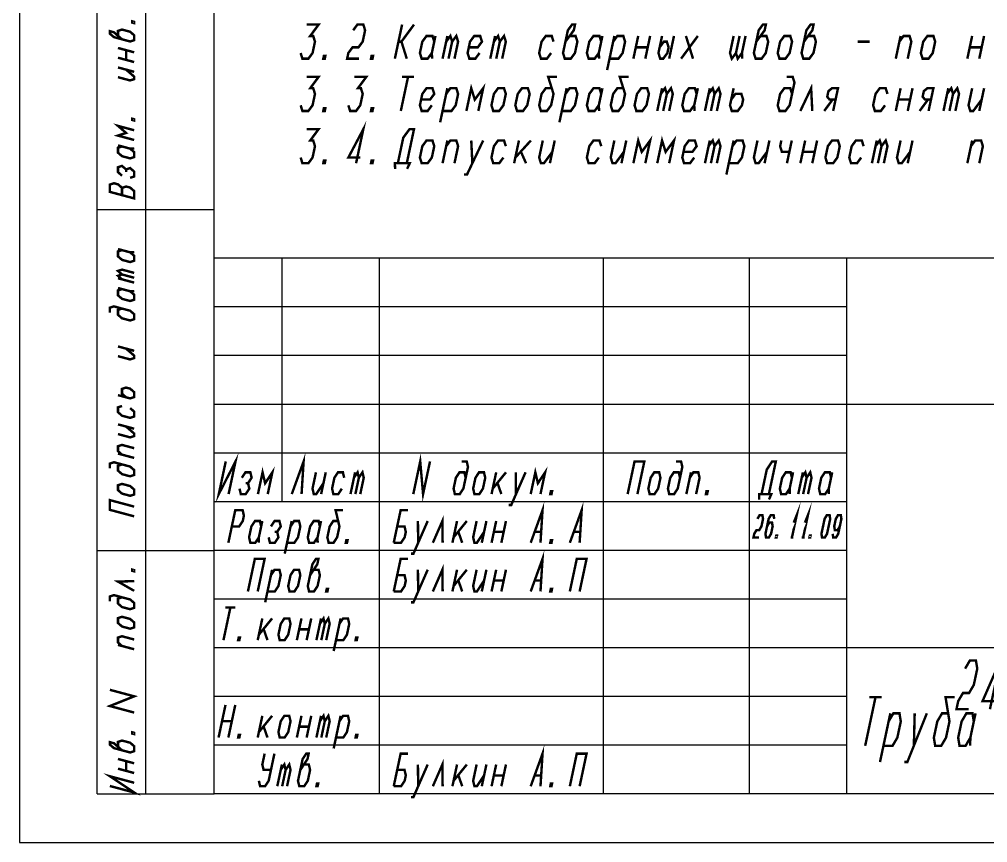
# Model space of a CAD drawing. Header units: millimetres. Extents: x 0 to 1035, y 0 to 659.
# Drawn here: x 0 to 99.5, y 0 to 84.5 of the extents above; entities that cross this region are included whole.
import ezdxf

# ---------------------------------------------------------------- set-up
doc = ezdxf.new("R2010")
doc.units = ezdxf.units.MM
doc.header["$LTSCALE"] = 19.36
doc.layers.get('0').update_dxf_attribs({"linetype": 'CONTINUOUS'})

msp = doc.modelspace()

# ---------------------------------------------------------------- linework, layer by layer
at = {"color": 7, "linetype": 'CONTINUOUS'}
for p, q in [((0, 297), (0, 0)), ((20, 5), (20, 292.3498994)), ((8, 5), (8, 150)), ((13, 5), (13, 150)), ((20, 5), (20, 150)), ((8, 65), (20, 65)), ((205, 60), (20, 60)), ((20, 5), (20, 60)), ((27, 35), (27, 60)), ((37, 5), (37, 60)), ((60, 5), (60, 60)), ((75, 5), (75, 60)), ((85, 5), (85, 60)), ((85, 55), (20, 55)), ((85, 50), (20, 50)), ((205, 45), (20, 45)), ((85, 40), (20, 40)), ((85, 35), (20, 35)), ((8, 30), (20, 30)), ((85, 30), (20, 30)), ((85, 25), (20, 25)), ((205, 20), (20, 20)), ((85, 15), (20, 15)), ((85, 10), (20, 10)), ((8, 5), (20, 5)), ((205, 5), (20, 5)), ((205, 5), (20, 5)), ((0, 0), (210, 0))]:
    msp.add_line(p, q, dxfattribs=at)
at = {"color": 2, "linetype": 'CONTINUOUS', "const_width": 0.25}
for points in [[(10.5440957, 82.4807715), (9.7107598, 83.2040591), (9.2940972, 83.315708), (9.2940972, 83.0657051), (9.7107598, 82.7040586), (11.3774263, 82.257479), (11.7940942, 82.395833), (11.7940942, 82.8958335), (11.3774263, 83.25748), (10.5440957, 83.4807725), (10.1274277, 83.3424131), (10.1274277, 82.842418)], [(11.7940942, 84.2708335), (11.7940942, 84.145832), (11.5857603, 84.2016538), (11.5857603, 84.3266553), (11.7940942, 84.2708335)], [(29.5099648, 83.9915742), (30.7349717, 83.9915742), (29.8744902, 82.8249028), (30.1807393, 82.8249028), (30.3629912, 82.2415698), (30.1150186, 81.0749038), (29.6847725, 80.4915708), (29.0722744, 80.4915708), (28.8900117, 81.0749038)], [(34.2859736, 83.4082358), (34.7162197, 83.9915742), (35.3287178, 83.9915742), (35.5109805, 83.4082358), (35.2629971, 82.2415698), (34.832751, 81.6582368), (34.2202529, 81.6582368), (33.7900176, 81.0749038), (33.6660205, 80.4915708), (34.8910273, 80.4915708)], [(38.5660264, 80.4915708), (39.3099658, 83.9915742)], [(38.9379961, 82.2415698), (39.2442451, 82.2415698), (40.5349727, 83.9915742)], [(56.0879951, 82.2415698), (56.9484766, 83.4082358), (57.0724736, 83.9915742), (56.7662246, 83.9915742), (56.3359785, 83.4082358), (55.8400117, 81.0749038), (56.0222744, 80.4915708), (56.6347725, 80.4915708), (57.0650186, 81.0749038), (57.3129912, 82.2415698), (57.1307393, 82.8249028), (56.5182412, 82.8249028)], [(75.6879971, 82.2415698), (76.5484785, 83.4082358), (76.6724648, 83.9915742), (76.3662158, 83.9915742), (75.9359805, 83.4082358), (75.4400137, 81.0749038), (75.6222764, 80.4915708), (76.2347744, 80.4915708), (76.6650098, 81.0749038), (76.9129932, 82.2415698), (76.7307412, 82.8249028), (76.1182324, 82.8249028)], [(80.5879922, 82.2415698), (81.4484736, 83.4082358), (81.5724707, 83.9915742), (81.2662217, 83.9915742), (80.8359756, 83.4082358), (80.3400088, 81.0749038), (80.5222715, 80.4915708), (81.1347695, 80.4915708), (81.5650156, 81.0749038), (81.812999, 82.2415698), (81.6307363, 82.8249028), (81.0182383, 82.8249028)], [(42.6129951, 82.2415698), (42.4307324, 82.8249028), (41.8182344, 82.8249028), (41.387999, 82.2415698), (41.1400156, 81.0749038), (41.3222676, 80.4915708), (41.9347764, 80.4915708), (42.3650117, 81.0749038)], [(42.7369922, 82.8249028), (42.3650117, 81.0749038), (42.3941445, 80.4915708)], [(43.4660215, 80.4915708), (43.9619883, 82.8249028)], [(43.8379912, 82.2415698), (44.2682373, 82.8249028), (44.4505, 82.2415698), (44.0785195, 80.4915708)], [(44.4505, 82.2415698), (44.8807354, 82.8249028), (45.062998, 82.2415698), (44.6910176, 80.4915708)], [(46.1640078, 81.6582368), (47.0827549, 81.6582368), (47.513001, 82.2415698), (47.3307383, 82.8249028), (46.7182402, 82.8249028), (46.2879941, 82.2415698), (46.0400107, 81.0749038), (46.2222734, 80.4915708), (46.8347715, 80.4915708), (47.2650176, 81.0749038)], [(48.3660273, 80.4915708), (48.8619834, 82.8249028)], [(48.7379971, 82.2415698), (49.1682324, 82.8249028), (49.3504951, 82.2415698), (48.9785254, 80.4915708)], [(49.3504951, 82.2415698), (49.7807412, 82.8249028), (49.9629932, 82.2415698), (49.5910234, 80.4915708)], [(54.862999, 82.2415698), (54.6807363, 82.8249028), (54.0682383, 82.8249028), (53.6379922, 82.2415698), (53.3900088, 81.0749038), (53.5722715, 80.4915708), (54.1847695, 80.4915708), (54.6150156, 81.0749038)], [(59.7629941, 82.2415698), (59.5807422, 82.8249028), (58.9682334, 82.8249028), (58.537998, 82.2415698), (58.2900146, 81.0749038), (58.4722773, 80.4915708), (59.0847754, 80.4915708), (59.5150107, 81.0749038)], [(59.8869912, 82.8249028), (59.5150107, 81.0749038), (59.5441436, 80.4915708)], [(60.3680371, 79.3249048), (61.1119873, 82.8249028)], [(60.6160205, 80.4915708), (61.5347676, 80.4915708), (61.9650137, 81.0749038), (62.2129971, 82.2415698), (62.0307344, 82.8249028), (61.4182363, 82.8249028), (60.988001, 82.2415698)], [(63.0660234, 80.4915708), (63.5619902, 82.8249028)], [(64.7869863, 82.8249028), (64.2910195, 80.4915708)], [(66.0119824, 82.8249028), (65.6400127, 81.0749038), (65.8222754, 80.4915708), (66.1285244, 80.4915708), (66.5587598, 81.0749038), (66.6827568, 81.6582368), (66.5004941, 82.2415698), (66.1942451, 82.2415698), (65.7640098, 81.6582368)], [(67.2369893, 82.8249028), (66.7410225, 80.4915708)], [(67.9660186, 80.4915708), (69.6869922, 82.8249028)], [(68.4619854, 82.8249028), (69.1910254, 80.4915708)], [(73.3619912, 82.8249028), (72.9900107, 81.0749038), (73.1722734, 80.4915708), (73.6025088, 81.0749038), (73.7847715, 80.4915708), (74.2150176, 81.0749038), (74.5869873, 82.8249028)], [(73.9744893, 82.8249028), (73.6025088, 81.0749038)], [(77.8900166, 81.0749038), (78.0722686, 80.4915708), (78.6847773, 80.4915708), (79.1150127, 81.0749038), (79.3629961, 82.2415698), (79.1807334, 82.8249028), (78.5682354, 82.8249028), (78.138, 82.2415698), (77.8900166, 81.0749038)], [(90.0160234, 80.4915708), (90.5119902, 82.8249028)], [(90.3879932, 82.2415698), (90.8182393, 82.8249028), (91.4307373, 82.8249028), (91.613, 82.2415698), (91.2410195, 80.4915708)], [(92.5900127, 81.0749038), (92.7722754, 80.4915708), (93.3847734, 80.4915708), (93.8150088, 81.0749038), (94.0629922, 82.2415698), (93.8807402, 82.8249028), (93.2682422, 82.8249028), (92.8379961, 82.2415698), (92.5900127, 81.0749038)], [(97.3660215, 80.4915708), (97.8619883, 82.8249028)], [(99.0869844, 82.8249028), (98.5910176, 80.4915708)], [(10.1274277, 81.5924141), (11.7940942, 81.1458345)], [(39.7910225, 80.4915708), (39.2442451, 82.2415698)], [(63.3140068, 81.6582368), (64.5390029, 81.6582368)], [(86.1004961, 82.2415698), (87.3254922, 82.2415698)], [(97.6140049, 81.6582368), (98.839001, 81.6582368)], [(11.7940942, 80.1458335), (10.1274277, 80.5924131)], [(10.9607637, 80.369126), (10.9607637, 81.369127)], [(31.3691475, 80.4915708), (31.2160176, 80.4915708), (31.2780215, 80.7832373), (31.4311406, 80.7832373), (31.3691475, 80.4915708)], [(36.2691426, 80.4915708), (36.1160234, 80.4915708), (36.1780166, 80.7832373), (36.3311465, 80.7832373), (36.2691426, 80.4915708)], [(74.2150176, 81.0749038), (74.2441504, 80.4915708)], [(10.1274277, 79.5924175), (11.7940942, 79.1458325)], [(10.1274277, 78.5924165), (11.3774263, 78.2574805), (11.7940942, 78.3958345), (11.7940942, 78.645832), (10.9607637, 79.369125)], [(29.5099648, 78.6242832), (30.7349717, 78.6242832), (29.8744902, 77.4576172), (30.1807393, 77.4576172), (30.3629912, 76.8742842), (30.1150186, 75.7076182), (29.6847725, 75.1242852), (29.0722744, 75.1242852), (28.8900117, 75.7076182)], [(34.4099707, 78.6242832), (35.6349668, 78.6242832), (34.7744854, 77.4576172), (35.0807344, 77.4576172), (35.2629971, 76.8742842), (35.0150137, 75.7076182), (34.5847676, 75.1242852), (33.9722695, 75.1242852), (33.7900176, 75.7076182)], [(39.9224746, 78.6242832), (39.1785244, 75.1242852)], [(39.3099658, 78.6242832), (40.5349727, 78.6242832)], [(54.6807363, 77.4576172), (54.0682383, 77.4576172), (53.6379922, 76.8742842), (53.3900088, 75.7076182), (53.5722715, 75.1242852), (54.1847695, 75.1242852), (54.6150156, 75.7076182), (54.862999, 76.8742842), (54.3162217, 78.6242832), (55.2349688, 78.6242832)], [(62.0307344, 77.4576172), (61.4182363, 77.4576172), (60.988001, 76.8742842), (60.7400176, 75.7076182), (60.9222695, 75.1242852), (61.5347676, 75.1242852), (61.9650137, 75.7076182), (62.2129971, 76.8742842), (61.6662197, 78.6242832), (62.5849668, 78.6242832)], [(79.3629961, 76.8742842), (79.1807334, 77.4576172), (78.5682354, 77.4576172), (78.138, 76.8742842), (77.8900166, 75.7076182), (78.0722686, 75.1242852), (78.6847773, 75.1242852), (79.1150127, 75.7076182), (79.6109795, 78.0409502), (79.4287168, 78.6242832), (78.8162188, 78.6242832)], [(41.264002, 76.2909512), (42.1827598, 76.2909512), (42.6129951, 76.8742842), (42.4307324, 77.4576172), (41.8182344, 77.4576172), (41.387999, 76.8742842), (41.1400156, 75.7076182), (41.3222676, 75.1242852), (41.9347764, 75.1242852), (42.3650117, 75.7076182)], [(43.2180381, 73.9576191), (43.9619883, 77.4576172)], [(43.4660215, 75.1242852), (44.3847686, 75.1242852), (44.8150146, 75.7076182), (45.062998, 76.8742842), (44.8807354, 77.4576172), (44.2682373, 77.4576172), (43.8379912, 76.8742842)], [(45.9160244, 75.1242852), (46.4119912, 77.4576172), (46.7765059, 76.2909512), (47.6369873, 77.4576172), (47.1410205, 75.1242852)], [(48.4900137, 75.7076182), (48.6722764, 75.1242852), (49.2847744, 75.1242852), (49.7150098, 75.7076182), (49.9629932, 76.8742842), (49.7807412, 77.4576172), (49.1682324, 77.4576172), (48.7379971, 76.8742842), (48.4900137, 75.7076182)], [(50.9400166, 75.7076182), (51.1222686, 75.1242852), (51.7347773, 75.1242852), (52.1650127, 75.7076182), (52.4129961, 76.8742842), (52.2307334, 77.4576172), (51.6182354, 77.4576172), (51.188, 76.8742842), (50.9400166, 75.7076182)], [(55.468042, 73.9576191), (56.2119922, 77.4576172)], [(55.7160254, 75.1242852), (56.6347725, 75.1242852), (57.0650186, 75.7076182), (57.3129912, 76.8742842), (57.1307393, 77.4576172), (56.5182412, 77.4576172), (56.0879951, 76.8742842)], [(59.7629941, 76.8742842), (59.5807422, 77.4576172), (58.9682334, 77.4576172), (58.537998, 76.8742842), (58.2900146, 75.7076182), (58.4722773, 75.1242852), (59.0847754, 75.1242852), (59.5150107, 75.7076182)], [(59.8869912, 77.4576172), (59.5150107, 75.7076182), (59.5441436, 75.1242852)], [(63.1900098, 75.7076182), (63.3722725, 75.1242852), (63.9847705, 75.1242852), (64.4150166, 75.7076182), (64.663, 76.8742842), (64.4807373, 77.4576172), (63.8682393, 77.4576172), (63.4379932, 76.8742842), (63.1900098, 75.7076182)], [(65.5160264, 75.1242852), (66.0119824, 77.4576172)], [(65.8879961, 76.8742842), (66.3182422, 77.4576172), (66.5004941, 76.8742842), (66.1285244, 75.1242852)], [(66.5004941, 76.8742842), (66.9307402, 77.4576172), (67.1129922, 76.8742842), (66.7410225, 75.1242852)], [(69.5629951, 76.8742842), (69.3807324, 77.4576172), (68.7682344, 77.4576172), (68.337999, 76.8742842), (68.0900156, 75.7076182), (68.2722676, 75.1242852), (68.8847764, 75.1242852), (69.3150117, 75.7076182)], [(69.6869922, 77.4576172), (69.3150117, 75.7076182), (69.3441445, 75.1242852)], [(70.4160215, 75.1242852), (70.9119883, 77.4576172)], [(70.7879912, 76.8742842), (71.2182373, 77.4576172), (71.4005, 76.8742842), (71.0285195, 75.1242852)], [(71.4005, 76.8742842), (71.8307354, 77.4576172), (72.012998, 76.8742842), (71.6410176, 75.1242852)], [(73.3619912, 77.4576172), (72.9900107, 75.7076182), (73.1722734, 75.1242852), (73.7847715, 75.1242852), (74.2150176, 75.7076182), (74.3390039, 76.2909512), (74.1567412, 76.8742842), (73.5442432, 76.8742842), (73.1140078, 76.2909512)], [(80.2160225, 75.1242852), (81.3244873, 77.4576172), (81.4410186, 75.1242852)], [(83.5847725, 75.1242852), (84.0807393, 77.4576172), (83.4682412, 77.4576172), (83.0999883, 77.1659507), (82.976002, 76.5826177), (83.2202578, 76.2909512), (83.8327559, 76.2909512)], [(89.1629971, 76.8742842), (88.9807344, 77.4576172), (88.3682363, 77.4576172), (87.938001, 76.8742842), (87.6900176, 75.7076182), (87.8722695, 75.1242852), (88.4847676, 75.1242852), (88.9150137, 75.7076182)], [(90.0160234, 75.1242852), (90.5119902, 77.4576172)], [(91.7369863, 77.4576172), (91.2410195, 75.1242852)], [(93.3847734, 75.1242852), (93.8807402, 77.4576172), (93.2682422, 77.4576172), (92.8999893, 77.1659507), (92.7760029, 76.5826177), (93.0202588, 76.2909512), (93.6327568, 76.2909512)], [(94.9160186, 75.1242852), (95.4119854, 77.4576172)], [(95.287999, 76.8742842), (95.7182344, 77.4576172), (95.9004971, 76.8742842), (95.5285273, 75.1242852)], [(95.9004971, 76.8742842), (96.3307324, 77.4576172), (96.5129951, 76.8742842), (96.1410254, 75.1242852)], [(97.8619883, 77.4576172), (97.4900186, 75.7076182), (97.6722705, 75.1242852), (97.9785195, 75.1242852), (98.839001, 76.2909512)], [(99.0869844, 77.4576172), (98.5910176, 75.1242852)], [(82.6660254, 75.1242852), (83.5265068, 76.2909512)], [(90.2640068, 76.2909512), (91.4890029, 76.2909512)], [(92.4660264, 75.1242852), (93.3265078, 76.2909512)], [(31.3691475, 75.1242852), (31.2160176, 75.1242852), (31.2780215, 75.4159517), (31.4311406, 75.4159517), (31.3691475, 75.1242852)], [(36.2691426, 75.1242852), (36.1160234, 75.1242852), (36.1780166, 75.4159517), (36.3311465, 75.4159517), (36.2691426, 75.1242852)], [(11.7940942, 72.1458311), (10.1274277, 72.592416), (10.9607637, 72.869124), (10.1274277, 73.592417), (11.7940942, 73.145832)], [(11.7940942, 74.2708345), (11.7940942, 74.145833), (11.5857603, 74.2016548), (11.5857603, 74.3266562), (11.7940942, 74.2708345)], [(34.5847676, 69.7569941), (35.3287178, 73.2569976), (33.7900176, 70.3403271), (35.0150137, 70.3403271)], [(29.5099648, 73.2569976), (30.7349717, 73.2569976), (29.8744902, 72.0903315), (30.1807393, 72.0903315), (30.3629912, 71.5069932), (30.1150186, 70.3403271), (29.6847725, 69.7569941), (29.0722744, 69.7569941), (28.8900117, 70.3403271)], [(38.8722754, 69.7569941), (39.4302354, 72.381998), (40.0755938, 73.2569976), (40.5349727, 73.2569976), (39.7910225, 69.7569941)], [(63.0660234, 69.7569941), (63.5619902, 72.0903315), (63.9265049, 70.9236602), (64.7869863, 72.0903315), (64.2910195, 69.7569941)], [(65.5160264, 69.7569941), (66.0119824, 72.0903315), (66.3765078, 70.9236602), (67.2369893, 72.0903315), (66.7410225, 69.7569941)], [(10.1274277, 71.592415), (11.3774263, 71.257479), (11.7940942, 71.2708315)], [(10.5440957, 71.4807715), (10.1274277, 71.3424175), (10.1274277, 70.842417), (10.5440957, 70.4807705), (11.3774263, 70.257478), (11.7940942, 70.395832), (11.7940942, 70.8958325), (11.3774263, 71.257479)], [(41.1400156, 70.3403271), (41.3222676, 69.7569941), (41.9347764, 69.7569941), (42.3650117, 70.3403271), (42.6129951, 71.5069932), (42.4307324, 72.0903315), (41.8182344, 72.0903315), (41.387999, 71.5069932), (41.1400156, 70.3403271)], [(43.4660215, 69.7569941), (43.9619883, 72.0903315)], [(43.8379912, 71.5069932), (44.2682373, 72.0903315), (44.8807354, 72.0903315), (45.062998, 71.5069932), (44.6910176, 69.7569941)], [(45.668041, 68.5903281), (45.97429, 68.5903281), (47.6369873, 72.0903315)], [(46.4119912, 72.0903315), (46.5285225, 69.7569941)], [(49.9629932, 71.5069932), (49.7807412, 72.0903315), (49.1682324, 72.0903315), (48.7379971, 71.5069932), (48.4900137, 70.3403271), (48.6722764, 69.7569941), (49.2847744, 69.7569941), (49.7150098, 70.3403271)], [(51.3119863, 72.0903315), (50.8160195, 69.7569941)], [(50.9400166, 70.3403271), (52.5369824, 72.0903315)], [(53.7619893, 72.0903315), (53.3900088, 70.3403271), (53.5722715, 69.7569941), (53.8785205, 69.7569941), (54.739002, 70.9236602)], [(54.9869854, 72.0903315), (54.4910186, 69.7569941)], [(59.7629941, 71.5069932), (59.5807422, 72.0903315), (58.9682334, 72.0903315), (58.537998, 71.5069932), (58.2900146, 70.3403271), (58.4722773, 69.7569941), (59.0847754, 69.7569941), (59.5150107, 70.3403271)], [(61.1119873, 72.0903315), (60.7400176, 70.3403271), (60.9222695, 69.7569941), (61.2285186, 69.7569941), (62.089, 70.9236602)], [(62.3369834, 72.0903315), (61.8410273, 69.7569941)], [(68.214002, 70.9236602), (69.1327598, 70.9236602), (69.5629951, 71.5069932), (69.3807324, 72.0903315), (68.7682344, 72.0903315), (68.337999, 71.5069932), (68.0900156, 70.3403271), (68.2722676, 69.7569941), (68.8847764, 69.7569941), (69.3150117, 70.3403271)], [(70.4160215, 69.7569941), (70.9119883, 72.0903315)], [(70.7879912, 71.5069932), (71.2182373, 72.0903315), (71.4005, 71.5069932), (71.0285195, 69.7569941)], [(71.4005, 71.5069932), (71.8307354, 72.0903315), (72.012998, 71.5069932), (71.6410176, 69.7569941)], [(72.618041, 68.5903281), (73.3619912, 72.0903315)], [(72.8660244, 69.7569941), (73.7847715, 69.7569941), (74.2150176, 70.3403271), (74.463001, 71.5069932), (74.2807383, 72.0903315), (73.6682402, 72.0903315), (73.2379941, 71.5069932)], [(75.8119834, 72.0903315), (75.4400137, 70.3403271), (75.6222764, 69.7569941), (75.9285254, 69.7569941), (76.7890068, 70.9236602)], [(77.0369902, 72.0903315), (76.5410234, 69.7569941)], [(78.2619863, 72.0903315), (78.138, 71.5069932), (78.320252, 70.9236602), (79.0858799, 70.9236602)], [(79.3338633, 72.0903315), (78.8378965, 69.7569941)], [(80.2160225, 69.7569941), (80.7119893, 72.0903315)], [(81.9369854, 72.0903315), (81.4410186, 69.7569941)], [(82.7900117, 70.3403271), (82.9722744, 69.7569941), (83.5847725, 69.7569941), (84.0150186, 70.3403271), (84.2629912, 71.5069932), (84.0807393, 72.0903315), (83.4682412, 72.0903315), (83.0379951, 71.5069932), (82.7900117, 70.3403271)], [(86.7129941, 71.5069932), (86.5307422, 72.0903315), (85.9182334, 72.0903315), (85.487998, 71.5069932), (85.2400146, 70.3403271), (85.4222773, 69.7569941), (86.0347754, 69.7569941), (86.4650107, 70.3403271)], [(87.5660205, 69.7569941), (88.0619873, 72.0903315)], [(87.938001, 71.5069932), (88.3682363, 72.0903315), (88.550499, 71.5069932), (88.1785186, 69.7569941)], [(88.550499, 71.5069932), (88.9807344, 72.0903315), (89.1629971, 71.5069932), (88.7910273, 69.7569941)], [(90.5119902, 72.0903315), (90.1400098, 70.3403271), (90.3222725, 69.7569941), (90.6285215, 69.7569941), (91.4890029, 70.9236602)], [(91.7369863, 72.0903315), (91.2410195, 69.7569941)], [(97.3660215, 69.7569941), (97.8619883, 72.0903315)], [(97.7379912, 71.5069932), (98.1682373, 72.0903315), (98.7807354, 72.0903315), (98.962998, 71.5069932), (98.5910176, 69.7569941)], [(51.5233818, 70.9236602), (52.0410264, 69.7569941)], [(80.4640059, 70.9236602), (81.689002, 70.9236602)], [(11.3774263, 68.2574814), (11.7940942, 68.3958354), (11.7940942, 68.8958359), (11.3774263, 69.2574771), (10.9607637, 69.119123), (10.5440957, 69.4807695), (10.1274277, 69.3424155), (10.1274277, 68.842415), (10.5440957, 68.4807686)], [(31.3691475, 69.7569941), (31.2160176, 69.7569941), (31.2780215, 70.0486606), (31.4311406, 70.0486606), (31.3691475, 69.7569941)], [(36.2691426, 69.7569941), (36.1160234, 69.7569941), (36.1780166, 70.0486606), (36.3311465, 70.0486606), (36.2691426, 69.7569941)], [(38.5951592, 69.1736611), (38.5660264, 69.7569941), (40.0972715, 69.7569941), (39.8201553, 69.1736611)], [(10.9607637, 68.8691255), (10.9607637, 69.119123)], [(11.7940942, 66.1458359), (11.7940942, 66.895834), (11.3774263, 67.2574805), (10.9607637, 67.369124), (10.5440957, 67.23077), (10.1274277, 67.5924165), (9.7107598, 67.7040601), (9.2940972, 67.5657061), (9.2940972, 66.815708), (11.7940942, 66.1458359)], [(10.5440957, 66.480772), (10.5440957, 67.23077)], [(10.1274277, 60.9465796), (11.3774263, 60.6116436), (11.7940942, 60.6250015)], [(10.5440957, 60.834936), (10.1274277, 60.696582), (10.1274277, 60.1965815), (10.5440957, 59.8349351), (11.3774263, 59.6116479), (11.7940942, 59.750002), (11.7940942, 60.2500024), (11.3774263, 60.6116436)], [(10.5440957, 58.334939), (10.1274277, 58.6965801), (10.5440957, 58.8349341), (11.7940942, 58.499998)], [(10.5440957, 57.8349385), (10.1274277, 58.1965796), (10.5440957, 58.334939), (11.7940942, 57.9999976)], [(11.7940942, 57.5000024), (10.1274277, 57.946582)], [(10.1274277, 56.9465811), (11.3774263, 56.611645), (11.7940942, 56.6249976)], [(10.5440957, 56.8349375), (10.1274277, 56.6965835), (10.1274277, 56.196583), (10.5440957, 55.8349365), (11.3774263, 55.611644), (11.7940942, 55.749998), (11.7940942, 56.2499985), (11.3774263, 56.611645)], [(10.5440957, 54.8349355), (10.1274277, 54.6965815), (10.1274277, 54.1965811), (10.5440957, 53.8349346), (11.3774263, 53.6116475), (11.7940942, 53.7500015), (11.7940942, 54.250002), (11.3774263, 54.6116431), (9.7107598, 55.058228), (9.2940972, 54.919874), (9.2940972, 54.4198735)], [(10.1274277, 50.9465806), (11.7940942, 50.500001)], [(10.1274277, 49.9465796), (11.3774263, 49.6116436), (11.7940942, 49.7499976), (11.7940942, 50.0000005), (10.9607637, 50.7232935)], [(10.1274277, 45.9465811), (11.3774263, 45.611645), (11.7940942, 45.749999), (11.7940942, 46.2499995), (11.3774263, 46.611646), (10.9607637, 46.7232896), (10.5440957, 46.5849355), (10.5440957, 46.0849351), (10.9607637, 45.7232886)], [(10.5440957, 44.8349365), (10.1274277, 44.6965825), (10.1274277, 44.196582), (10.5440957, 43.8349355), (11.3774263, 43.6116458), (11.7940942, 43.7499998), (11.7940942, 44.2500002), (11.3774263, 44.6116467)], [(10.1274277, 42.9465808), (11.7940942, 42.5000012)], [(10.1274277, 41.9465825), (11.3774263, 41.6116465), (11.7940942, 41.7500005), (11.7940942, 42.0000007), (10.9607637, 42.723291)], [(10.5440957, 39.834937), (10.1274277, 40.1965808), (10.1274277, 40.6965813), (10.5440957, 40.8349353), (11.7940942, 40.4999993)], [(11.7940942, 39.500001), (10.1274277, 39.9465833)], [(21.1970693, 39.1375784), (20.485002, 35.7875789), (22.2020654, 39.1375784), (21.489998, 35.7875789)], [(27.979998, 35.7875789), (29.1945635, 39.1375784), (28.9850049, 35.7875789)], [(40.4600029, 35.7875789), (41.1720596, 39.1375784), (41.464999, 35.7875789), (42.1770664, 39.1375784)], [(10.5440957, 38.834936), (10.1274277, 38.696582), (10.1274277, 38.1965815), (10.5440957, 37.8349377), (11.3774263, 37.6116453), (11.7940942, 37.7499993), (11.7940942, 38.2499998), (11.3774263, 38.6116462), (9.7107598, 39.0582285), (9.2940972, 38.9198718), (9.2940972, 38.419874)], [(45.8410332, 37.4625786), (45.7084639, 38.0209119), (45.2059551, 38.0209119), (44.8360371, 37.4625786), (44.5986777, 36.3459121), (44.7312471, 35.7875789), (45.2337451, 35.7875789), (45.6036738, 36.3459121), (46.0783818, 38.5792451), (45.9458125, 39.1375784), (45.4433145, 39.1375784)], [(62.474999, 35.7875789), (63.1870664, 39.1375784), (64.1920625, 39.1375784), (63.4799951, 35.7875789)], [(67.8560293, 37.4625786), (67.72346, 38.0209119), (67.2209619, 38.0209119), (66.8510332, 37.4625786), (66.6136738, 36.3459121), (66.7462539, 35.7875789), (67.248752, 35.7875789), (67.6186807, 36.3459121), (68.0933887, 38.5792451), (67.9608193, 39.1375784), (67.4583105, 39.1375784)], [(76.231251, 35.7875789), (76.7652988, 38.3000798), (77.3201865, 39.1375784), (77.6970654, 39.1375784), (76.984998, 35.7875789)], [(22.6136738, 36.3459121), (22.7462539, 35.7875789), (23.248752, 35.7875789), (23.6186807, 36.3459121), (23.4861006, 36.9042454), (23.8560293, 37.4625786), (23.72346, 38.0209119), (23.2209619, 38.0209119), (22.8510332, 37.4625786)], [(24.5049971, 35.7875789), (24.9797051, 38.0209119), (25.2448545, 36.9042454), (25.9847119, 38.0209119), (25.5100039, 35.7875789)], [(30.464709, 38.0209119), (30.1086807, 36.3459121), (30.24125, 35.7875789), (30.492499, 35.7875789), (31.2323564, 36.9042454)], [(31.4697051, 38.0209119), (30.9949971, 35.7875789)], [(33.3610283, 37.4625786), (33.228459, 38.0209119), (32.7259609, 38.0209119), (32.3560322, 37.4625786), (32.1186729, 36.3459121), (32.2512529, 35.7875789), (32.753751, 35.7875789), (33.1236797, 36.3459121)], [(34.0099961, 35.7875789), (34.4847148, 38.0209119)], [(34.3660352, 37.4625786), (34.7359639, 38.0209119), (34.8685332, 37.4625786), (34.5125049, 35.7875789)], [(34.8685332, 37.4625786), (35.2384619, 38.0209119), (35.3710313, 37.4625786), (35.0150029, 35.7875789)], [(46.6086807, 36.3459121), (46.74125, 35.7875789), (47.243748, 35.7875789), (47.6136768, 36.3459121), (47.8510361, 37.4625786), (47.7184561, 38.0209119), (47.215958, 38.0209119), (46.8460293, 37.4625786), (46.6086807, 36.3459121)], [(48.9747119, 38.0209119), (48.5000039, 35.7875789)], [(48.6186729, 36.3459121), (49.979708, 38.0209119)], [(50.2726475, 34.6709124), (50.5238965, 34.6709124), (51.9897109, 38.0209119)], [(50.9847148, 38.0209119), (51.0125049, 35.7875789)], [(52.519999, 35.7875789), (52.994707, 38.0209119), (53.2598564, 36.9042454), (53.9997139, 38.0209119), (53.5249951, 35.7875789)], [(64.6036816, 36.3459121), (64.736251, 35.7875789), (65.238749, 35.7875789), (65.6086777, 36.3459121), (65.8460371, 37.4625786), (65.713457, 38.0209119), (65.210959, 38.0209119), (64.8410303, 37.4625786), (64.6036816, 36.3459121)], [(68.5049971, 35.7875789), (68.9797051, 38.0209119)], [(68.8610361, 37.4625786), (69.2309648, 38.0209119), (69.7334629, 38.0209119), (69.8660322, 37.4625786), (69.5100039, 35.7875789)], [(79.3510293, 37.4625786), (79.21846, 38.0209119), (78.7159619, 38.0209119), (78.3460332, 37.4625786), (78.1086738, 36.3459121), (78.2412539, 35.7875789), (78.743752, 35.7875789), (79.1136807, 36.3459121)], [(79.469709, 38.0209119), (79.1136807, 36.3459121), (79.1206201, 35.7875789)], [(79.9999971, 35.7875789), (80.4747051, 38.0209119)], [(80.3560361, 37.4625786), (80.7259648, 38.0209119), (80.8585342, 37.4625786), (80.5024951, 35.7875789)], [(80.8585342, 37.4625786), (81.2284629, 38.0209119), (81.3610322, 37.4625786), (81.0050039, 35.7875789)], [(83.3710352, 37.4625786), (83.2384551, 38.0209119), (82.735957, 38.0209119), (82.3660283, 37.4625786), (82.1286797, 36.3459121), (82.261249, 35.7875789), (82.7637471, 35.7875789), (83.1336758, 36.3459121)], [(83.4897148, 38.0209119), (83.1336758, 36.3459121), (83.140626, 35.7875789)], [(11.3774263, 35.611646), (11.7940942, 35.75), (11.7940942, 36.2500005), (11.3774263, 36.6116443), (10.5440957, 36.8349368), (10.1274277, 36.6965828), (10.1274277, 36.1965823), (10.5440957, 35.8349358), (11.3774263, 35.611646)], [(23.2348516, 36.9042454), (23.4861006, 36.9042454)], [(49.1142314, 36.9042454), (49.505, 35.7875789)], [(54.6556211, 35.7875789), (54.530002, 35.7875789), (54.5893418, 36.0667468), (54.7149609, 36.0667468), (54.6556211, 35.7875789)], [(70.6406299, 35.7875789), (70.515, 35.7875789), (70.5743398, 36.0667468), (70.699959, 36.0667468), (70.6406299, 35.7875789)], [(75.9869521, 35.2292456), (75.980002, 35.7875789), (77.2362471, 35.7875789), (76.9919482, 35.2292456)], [(11.7940942, 33.5000005), (9.2940972, 34.1698726), (9.2940972, 35.1698735), (11.7940942, 34.4999988)], [(52.519999, 30.7875793), (53.7345645, 34.1375789), (53.5249951, 30.7875793)], [(56.5400049, 30.7875793), (57.7545596, 34.1375789), (57.545001, 30.7875793)], [(79.53529, 32.8576418), (79.842001, 33.6243091), (79.353124, 31.3243074)], [(80.6852949, 32.8576418), (80.9920059, 33.6243091), (80.5031289, 31.3243074)], [(21.465001, 30.7875793), (22.1770684, 34.1375789), (22.9308154, 34.1375789), (23.0633848, 33.5792456), (22.9447051, 33.0209124), (22.5747871, 32.4625791), (21.8210293, 32.4625791)], [(32.74346, 33.0209124), (32.2409619, 33.0209124), (31.8710332, 32.4625791), (31.6336738, 31.3459126), (31.7662539, 30.7875793), (32.268752, 30.7875793), (32.6386807, 31.3459126), (32.8760293, 32.4625791), (32.4783105, 34.1375789), (33.2320684, 34.1375789)], [(38.45, 30.7875793), (39.1620674, 34.1375789), (39.9158145, 34.1375789)], [(24.8360283, 32.4625791), (24.703459, 33.0209124), (24.2009609, 33.0209124), (23.8310322, 32.4625791), (23.5936729, 31.3459126), (23.7262529, 30.7875793), (24.228751, 30.7875793), (24.5986797, 31.3459126)], [(24.954708, 33.0209124), (24.5986797, 31.3459126), (24.6056299, 30.7875793)], [(25.6036758, 31.3459126), (25.7362451, 30.7875793), (26.2387539, 30.7875793), (26.6086826, 31.3459126), (26.4761025, 31.9042458), (26.8460312, 32.4625791), (26.7134619, 33.0209124), (26.2109639, 33.0209124), (25.8410352, 32.4625791)], [(27.2576504, 29.6709128), (27.969707, 33.0209124)], [(27.494999, 30.7875793), (28.2487461, 30.7875793), (28.6186748, 31.3459126), (28.8560342, 32.4625791), (28.7234648, 33.0209124), (28.2209561, 33.0209124), (27.8510273, 32.4625791)], [(30.8660371, 32.4625791), (30.733457, 33.0209124), (30.230959, 33.0209124), (29.8610303, 32.4625791), (29.6236816, 31.3459126), (29.756251, 30.7875793), (30.258749, 30.7875793), (30.6286777, 31.3459126)], [(30.9847061, 33.0209124), (30.6286777, 31.3459126), (30.6356279, 30.7875793)], [(40.2226436, 29.6709128), (40.4738926, 29.6709128), (41.939707, 33.0209124)], [(40.9347109, 33.0209124), (40.962501, 30.7875793)], [(42.4699951, 30.7875793), (43.4472119, 33.0209124), (43.475002, 30.7875793)], [(44.9547061, 33.0209124), (44.479998, 30.7875793)], [(44.5986777, 31.3459126), (45.9597129, 33.0209124)], [(46.964709, 33.0209124), (46.6086807, 31.3459126), (46.74125, 30.7875793), (46.992499, 30.7875793), (47.7323564, 31.9042458)], [(47.9697051, 33.0209124), (47.4949971, 30.7875793)], [(48.5000039, 30.7875793), (48.9747119, 33.0209124)], [(49.979708, 33.0209124), (49.505, 30.7875793)], [(75.8073965, 33.2409741), (76.0326279, 33.6243091), (76.3201318, 33.6243091), (76.3824043, 33.2409741), (76.2194453, 32.4743096), (75.9942139, 32.0909746), (75.70671, 32.0909746), (75.4814785, 31.7076423), (75.399999, 31.3243074), (75.9749961, 31.3243074)], [(77.5323984, 33.2409741), (77.470126, 33.6243091), (77.1826328, 33.6243091), (76.9574014, 33.2409741), (76.6314834, 31.7076423), (76.6937451, 31.3243074), (76.981249, 31.3243074), (77.2064805, 31.7076423), (77.3694395, 32.4743096), (77.307167, 32.8576418), (77.0196738, 32.8576418), (76.7944424, 32.4743096)], [(82.443748, 31.3243074), (82.3814756, 31.7076423), (82.7074043, 33.2409741), (82.932625, 33.6243091), (83.2201289, 33.6243091), (83.2824014, 33.2409741), (82.9564834, 31.7076423), (82.731252, 31.3243074), (82.443748, 31.3243074)], [(83.5314805, 31.7076423), (83.5937529, 31.3243074), (83.8812461, 31.3243074), (84.1064775, 31.7076423), (84.4323955, 33.2409741), (84.3701338, 33.6243091), (84.0826299, 33.6243091), (83.8573984, 33.2409741), (83.6944395, 32.4743096), (83.7567119, 32.0909746), (84.0442051, 32.0909746), (84.2694365, 32.4743096)], [(26.2248535, 31.9042458), (26.4761025, 31.9042458)], [(38.45, 30.7875793), (39.2037471, 30.7875793), (39.5736758, 31.3459126), (39.6923555, 31.9042458), (39.5597861, 32.4625791), (38.8060283, 32.4625791)], [(45.0942256, 31.9042458), (45.4850049, 30.7875793)], [(48.7373525, 31.9042458), (49.7423594, 31.9042458)], [(53.0086074, 31.9042458), (53.5111055, 31.9042458)], [(57.0286025, 31.9042458), (57.5311006, 31.9042458)], [(33.650627, 30.7875793), (33.5249971, 30.7875793), (33.5843369, 31.0667473), (33.7099668, 31.0667473), (33.650627, 30.7875793)], [(54.6556211, 30.7875793), (54.530002, 30.7875793), (54.5893418, 31.0667473), (54.7149609, 31.0667473), (54.6556211, 30.7875793)], [(77.771874, 31.3243074), (77.699998, 31.3243074), (77.7407432, 31.5159749), (77.8126191, 31.5159749), (77.771874, 31.3243074)], [(79.2093721, 31.3243074), (79.496876, 31.3243074)], [(80.359377, 31.3243074), (80.6468701, 31.3243074)], [(81.2218779, 31.3243074), (81.150002, 31.3243074), (81.1907363, 31.5159749), (81.2626123, 31.5159749), (81.2218779, 31.3243074)], [(52.519999, 25.7875798), (53.7345645, 29.1375793), (53.5249951, 25.7875798)], [(23.4750039, 25.7875798), (24.1870605, 29.1375793), (25.1920674, 29.1375793), (24.48, 25.7875798)], [(29.8610303, 27.4625796), (30.6008877, 28.5792461), (30.7195674, 29.1375793), (30.4683184, 29.1375793), (30.0983896, 28.5792461), (29.6236816, 26.3459131), (29.756251, 25.7875798), (30.258749, 25.7875798), (30.6286777, 26.3459131), (30.8660371, 27.4625796), (30.733457, 28.0209128), (30.230959, 28.0209128)], [(38.45, 25.7875798), (39.1620674, 29.1375793), (39.9158145, 29.1375793)], [(56.5400049, 25.7875798), (57.2520615, 29.1375793), (58.2570684, 29.1375793), (57.545001, 25.7875798)], [(11.7940942, 27.979166), (11.7940942, 27.8541672), (11.5857603, 27.909989), (11.5857603, 28.0349905), (11.7940942, 27.979166)], [(25.2476475, 24.6709133), (25.9597148, 28.0209128)], [(25.4849961, 25.7875798), (26.2387539, 25.7875798), (26.6086826, 26.3459131), (26.8460312, 27.4625796), (26.7134619, 28.0209128), (26.2109639, 28.0209128), (25.8410352, 27.4625796)], [(27.6136787, 26.3459131), (27.746248, 25.7875798), (28.2487461, 25.7875798), (28.6186748, 26.3459131), (28.8560342, 27.4625796), (28.7234648, 28.0209128), (28.2209561, 28.0209128), (27.8510273, 27.4625796), (27.6136787, 26.3459131)], [(40.2226436, 24.6709133), (40.4738926, 24.6709133), (41.939707, 28.0209128)], [(40.9347109, 28.0209128), (40.962501, 25.7875798)], [(42.4699951, 25.7875798), (43.4472119, 28.0209128), (43.475002, 25.7875798)], [(44.9547061, 28.0209128), (44.479998, 25.7875798)], [(44.5986777, 26.3459131), (45.9597129, 28.0209128)], [(46.964709, 28.0209128), (46.6086807, 26.3459131), (46.74125, 25.7875798), (46.992499, 25.7875798), (47.7323564, 26.9042463)], [(47.9697051, 28.0209128), (47.4949971, 25.7875798)], [(48.5000039, 25.7875798), (48.9747119, 28.0209128)], [(49.979708, 28.0209128), (49.505, 25.7875798)], [(11.7940942, 25.854168), (10.1274277, 26.800748), (11.7940942, 26.8541663)], [(38.45, 25.7875798), (39.2037471, 25.7875798), (39.5736758, 26.3459131), (39.6923555, 26.9042463), (39.5597861, 27.4625796), (38.8060283, 27.4625796)], [(45.0942256, 26.9042463), (45.4850049, 25.7875798)], [(48.7373525, 26.9042463), (49.7423594, 26.9042463)], [(53.0086074, 26.9042463), (53.5111055, 26.9042463)], [(31.640624, 25.7875798), (31.5150049, 25.7875798), (31.574334, 26.0667451), (31.6999639, 26.0667451), (31.640624, 25.7875798)], [(54.6556211, 25.7875798), (54.530002, 25.7875798), (54.5893418, 26.0667451), (54.7149609, 26.0667451), (54.6556211, 25.7875798)], [(10.5440957, 25.189103), (10.1274277, 25.050749), (10.1274277, 24.5507485), (10.5440957, 24.1891021), (11.3774263, 23.9658123), (11.7940942, 24.1041663), (11.7940942, 24.6041667), (11.3774263, 24.9658132), (9.7107598, 25.4123928), (9.2940972, 25.2740388), (9.2940972, 24.7740383)], [(21.6745596, 24.1375798), (20.9625029, 20.787579)], [(21.1720615, 24.1375798), (22.1770684, 24.1375798)], [(11.3774263, 21.9658116), (11.7940942, 22.104167), (11.7940942, 22.6041675), (11.3774263, 22.9658113), (10.5440957, 23.1891038), (10.1274277, 23.0507498), (10.1274277, 22.5507493), (10.5440957, 22.1891028), (11.3774263, 21.9658116)], [(24.954708, 23.0209133), (24.48, 20.787579)], [(24.5986797, 21.3459122), (25.9597148, 23.0209133)], [(26.6086826, 21.3459122), (26.741252, 20.787579), (27.24375, 20.787579), (27.6136787, 21.3459122), (27.8510273, 22.4625801), (27.718458, 23.0209133), (27.21596, 23.0209133), (26.8460312, 22.4625801), (26.6086826, 21.3459122)], [(28.4999951, 20.787579), (28.9747139, 23.0209133)], [(29.97971, 23.0209133), (29.505002, 20.787579)], [(30.509998, 20.787579), (30.9847061, 23.0209133)], [(30.8660371, 22.4625801), (31.2359551, 23.0209133), (31.3685352, 22.4625801), (31.0124961, 20.787579)], [(31.3685352, 22.4625801), (31.7384639, 23.0209133), (31.8710332, 22.4625801), (31.5150049, 20.787579)], [(32.2826416, 19.6709125), (32.994709, 23.0209133)], [(32.520001, 20.787579), (33.273748, 20.787579), (33.6436768, 21.3459122), (33.8810361, 22.4625801), (33.7484561, 23.0209133), (33.245958, 23.0209133), (32.8760293, 22.4625801)], [(25.0942275, 21.9042468), (25.4849961, 20.787579)], [(28.7373545, 21.9042468), (29.7423506, 21.9042468)], [(10.5440957, 20.1891035), (10.1274277, 20.5507487), (10.1274277, 21.0507491), (10.5440957, 21.1891031), (11.7940942, 20.8541671)], [(22.595627, 20.787579), (22.4699971, 20.787579), (22.5293369, 21.0667456), (22.6549668, 21.0667456), (22.595627, 20.787579)], [(34.655623, 20.787579), (34.5300039, 20.787579), (34.5893437, 21.0667456), (34.7149629, 21.0667456), (34.655623, 20.787579)], [(11.7940942, 19.8541661), (10.1274277, 20.3007484)], [(99.6875049, 13.6941487), (100.7502832, 18.6941482), (98.9271299, 14.5274819), (100.1771338, 14.5274819)], [(97.1356553, 17.8608149), (97.6252842, 18.6941482), (98.2502861, 18.6941482), (98.3856484, 17.8608149), (98.0313926, 16.1941484), (97.5417637, 15.3608152), (96.9167617, 15.3608152), (96.4271328, 14.5274819), (96.2500049, 13.6941487), (97.499998, 13.6941487)], [(11.7940942, 13.3541665), (9.2940972, 14.0240399), (11.7940942, 15.020833), (9.2940972, 15.6907064)], [(87.9377861, 14.9441486), (86.8749971, 9.9441484)], [(87.3127842, 14.9441486), (88.5627881, 14.9441486)], [(95.3960225, 13.2774821), (94.7710205, 13.2774821), (94.2813916, 12.4441488), (93.9271357, 10.7774816), (94.062498, 9.9441484), (94.6875, 9.9441484), (95.1771289, 10.7774816), (95.5313955, 12.4441488), (95.1252871, 14.9441486), (96.0627793, 14.9441486)], [(20.4600049, 10.7875793), (21.1720615, 14.1375795)], [(22.1770684, 14.1375795), (21.465001, 10.7875793)], [(24.954708, 13.020913), (24.48, 10.7875793)], [(24.5986797, 11.3459132), (25.9597148, 13.020913)], [(26.6086826, 11.3459132), (26.741252, 10.7875793), (27.24375, 10.7875793), (27.6136787, 11.3459132), (27.8510273, 12.4625797), (27.718458, 13.020913), (27.21596, 13.020913), (26.8460312, 12.4625797), (26.6086826, 11.3459132)], [(28.4999951, 10.7875793), (28.9747139, 13.020913)], [(29.97971, 13.020913), (29.505002, 10.7875793)], [(30.509998, 10.7875793), (30.9847061, 13.020913)], [(30.8660371, 12.4625797), (31.2359551, 13.020913), (31.3685352, 12.4625797), (31.0124961, 10.7875793)], [(31.3685352, 12.4625797), (31.7384639, 13.020913), (31.8710332, 12.4625797), (31.5150049, 10.7875793)], [(32.2826416, 9.6709128), (32.994709, 13.020913)], [(32.520001, 10.7875793), (33.273748, 10.7875793), (33.6436768, 11.3459132), (33.8810361, 12.4625797), (33.7484561, 13.020913), (33.245958, 13.020913), (32.8760293, 12.4625797)], [(88.3957363, 8.2774819), (89.4585254, 13.2774821)], [(88.7500029, 9.9441484), (89.6874951, 9.9441484), (90.1771348, 10.7774816), (90.5313906, 12.4441488), (90.3960176, 13.2774821), (89.7710264, 13.2774821), (89.2813867, 12.4441488)], [(90.8957441, 8.2774819), (91.2082344, 8.2774819), (93.2085264, 13.2774821)], [(91.9585225, 13.2774821), (91.875002, 9.9441484)], [(98.0313926, 12.4441488), (97.8960195, 13.2774821), (97.2710176, 13.2774821), (96.7813887, 12.4441488), (96.4271328, 10.7774816), (96.5624951, 9.9441484), (97.1874971, 9.9441484), (97.677126, 10.7774816)], [(98.2085205, 13.2774821), (97.677126, 10.7774816), (97.6562539, 9.9441484)], [(20.8160332, 12.4625797), (21.8210293, 12.4625797)], [(25.0942275, 11.9042465), (25.4849961, 10.7875793)], [(28.7373545, 11.9042465), (29.7423506, 11.9042465)], [(11.7940942, 11.2708334), (11.7940942, 11.1458333), (11.5857603, 11.2016564), (11.5857603, 11.3266565), (11.7940942, 11.2708334)], [(22.595627, 10.7875793), (22.4699971, 10.7875793), (22.5293369, 11.0667459), (22.6549668, 11.0667459), (22.595627, 10.7875793)], [(34.655623, 10.7875793), (34.5300039, 10.7875793), (34.5893437, 11.0667459), (34.7149629, 11.0667459), (34.655623, 10.7875793)], [(10.5440957, 9.48077), (9.7107598, 10.204061), (9.2940972, 10.3157065), (9.2940972, 10.0657063), (9.7107598, 9.7040605), (11.3774263, 9.2574789), (11.7940942, 9.3958336), (11.7940942, 9.8958334), (11.3774263, 10.2574785), (10.5440957, 10.4807697), (10.1274277, 10.3424156), (10.1274277, 9.8424152)], [(52.519999, 5.7875798), (53.7345645, 9.1375793), (53.5249951, 5.7875798)], [(24.5986797, 6.345913), (24.731249, 5.7875798), (25.2337471, 5.7875798), (25.6036758, 6.345913), (26.1970635, 9.1375793)], [(25.1920674, 9.1375793), (24.954708, 8.0209128), (25.0872773, 7.4625795), (25.8410352, 7.4625795)], [(28.8560342, 7.4625795), (29.5958916, 8.579246), (29.7145605, 9.1375793), (29.4633115, 9.1375793), (29.0933828, 8.579246), (28.6186748, 6.345913), (28.7512549, 5.7875798), (29.2537529, 5.7875798), (29.6236816, 6.345913), (29.8610303, 7.4625795), (29.7284609, 8.0209128), (29.2259629, 8.0209128)], [(38.45, 5.7875798), (39.1620674, 9.1375793), (39.9158145, 9.1375793)], [(56.5400049, 5.7875798), (57.2520615, 9.1375793), (58.2570684, 9.1375793), (57.545001, 5.7875798)], [(10.1274277, 8.5924153), (11.7940942, 8.145833)], [(10.9607637, 7.3691245), (10.9607637, 8.3691241)], [(26.4900029, 5.7875798), (26.9647109, 8.0209128)], [(26.8460312, 7.4625795), (27.21596, 8.0209128), (27.3485293, 7.4625795), (26.992501, 5.7875798)], [(27.3485293, 7.4625795), (27.718458, 8.0209128), (27.8510273, 7.4625795), (27.494999, 5.7875798)], [(40.2226436, 4.6709129), (40.4738926, 4.6709129), (41.939707, 8.0209128)], [(40.9347109, 8.0209128), (40.962501, 5.7875798)], [(42.4699951, 5.7875798), (43.4472119, 8.0209128), (43.475002, 5.7875798)], [(44.9547061, 8.0209128), (44.479998, 5.7875798)], [(44.5986777, 6.345913), (45.9597129, 8.0209128)], [(46.964709, 8.0209128), (46.6086807, 6.345913), (46.74125, 5.7875798), (46.992499, 5.7875798), (47.7323564, 6.9042463)], [(47.9697051, 8.0209128), (47.4949971, 5.7875798)], [(48.5000039, 5.7875798), (48.9747119, 8.0209128)], [(49.979708, 8.0209128), (49.505, 5.7875798)], [(9.2940972, 5.8157062), (11.7940942, 5.1458334), (9.2940972, 6.8157065), (11.7940942, 6.1458331)], [(11.7940942, 7.1458334), (10.1274277, 7.5924156)], [(38.45, 5.7875798), (39.2037471, 5.7875798), (39.5736758, 6.345913), (39.6923555, 6.9042463), (39.5597861, 7.4625795), (38.8060283, 7.4625795)], [(45.0942256, 6.9042463), (45.4850049, 5.7875798)], [(48.7373525, 6.9042463), (49.7423594, 6.9042463)], [(53.0086074, 6.9042463), (53.5111055, 6.9042463)], [(30.6356279, 5.7875798), (30.509998, 5.7875798), (30.5693379, 6.0667464), (30.6949678, 6.0667464), (30.6356279, 5.7875798)], [(54.6556211, 5.7875798), (54.530002, 5.7875798), (54.5893418, 6.0667464), (54.7149609, 6.0667464), (54.6556211, 5.7875798)]]:
    msp.add_lwpolyline(points, dxfattribs=at)

doc.saveas('drawing.dxf')
